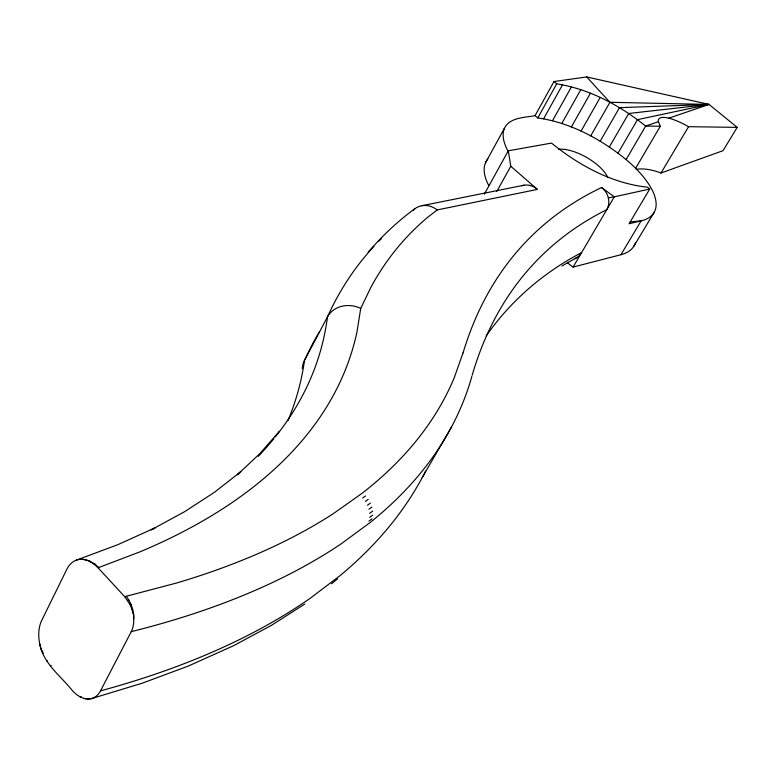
<?xml version="1.0" encoding="UTF-8"?>
<svg xmlns="http://www.w3.org/2000/svg" width="776" height="776" viewBox="0 0 776 776"><rect width="100%" height="100%" fill="white"/><g stroke="black" fill="none" stroke-linecap="round" stroke-linejoin="round"><path stroke-width="1.16" d="M485.436 162.941L504.206 128.68C509.609 117.127 524.479 117.748 535.071 115.634L537.778 117.942C570.486 122.608 600.682 138.943 626.106 159.565A85.903 34.959 29.8 0 1 641.131 220.869L629.084 223.76L649.725 189.043L647.582 187.22C611.905 183.388 579.022 165.434 551.523 143.094L508.299 150.796L510.773 166.258L537.37 189.402L437.208 209.937L427.091 217.775A1276.374 549.864 42.3 0 0 370.947 287.188L360.733 308.382L356.97 332.002A1057.775 496.165 15 0 1 140.369 551.688L98.067 567.799C93.527 563.007 87.446 559.157 80.636 559.292A32.33 21.65 72.2 0 0 66.862 569.235L41.749 620.344A33.31 21.932 71.5 0 0 39.566 643.197C42.922 663.247 60.683 675.877 72.575 690.805C77.309 696.091 84.468 700.437 91.781 698.526L142.377 683.152L188.316 666.05L233.547 645.71L271.212 625.495L304.842 604.009M504.206 128.68C501.509 136.149 504.332 144.103 507.814 150.806M463.039 352.886L454.232 377.766A1132.96 517.805 16.1 0 1 362.295 493.138L333.176 513.76A1132.96 517.805 16.1 0 1 176.482 583.038L124.713 596.686L98.067 567.799M88.018 699.05L91.781 698.526A28.993 19.157 70.9 0 0 100.511 690.844L131.26 631.645A25.317 17.072 71.5 0 0 133.734 618.87C134.054 610.76 131.163 602.69 126.265 596.278M287.886 420.738A999.071 491.848 14.2 0 0 304.522 360.336L327.462 316.918A1305.213 573.202 42.6 0 1 373.886 246.419M484.36 194.136L508.299 150.796M535.071 115.634L553.967 81.538L586.695 76.95L709.06 104.43L737.2 127.38L723.048 150.67L661.016 172.999A38.596 19.332 27.4 0 0 636.32 169.323M496.795 191.439L510.773 166.258M537.778 117.942L556.702 83.847C589.595 88.998 619.898 105.458 645.661 126.071L660.298 126.275L658.32 121.395A39.236 10.369 33 0 1 666.652 117.719L670.28 118.563A38.984 10.36 33.5 0 1 688.574 126.682L737.2 127.38M543.627 118.747L562.561 84.72M552.512 120.707L571.476 86.796M561.814 123.452L580.817 89.638M571.378 126.944L590.439 93.207M581.069 131.105L600.188 97.456M590.73 135.897L609.917 102.296L709.06 104.43L668.718 118.194M600.207 141.213L619.481 107.67L709.06 104.43L637.494 119.649L618.026 153.144M609.354 146.994L628.715 113.48L709.06 104.43M422.251 477.521L451.399 427.159M626.106 159.565L645.661 126.071L658.407 121.716M567.295 262.754L573.105 267.08L614.301 196.832L649.725 189.043M635.544 168.402L660.298 126.275M661.016 172.999L688.574 126.682M573.105 267.08L620.916 254.722L641.131 220.869L630.219 221.907M633.856 246.205L653.935 212.702M279.36 431.32L260.038 453.426L237.34 474.776L240.773 471.721L214.574 492.188L184.756 511.607L151.213 529.843L155.19 527.787L117.768 544.703L76.455 560.107M368.183 252.122C382.219 236.04 397.69 221.102 415.053 208.618M334.514 581.253L337.599 578.906M331.478 583.765L334.543 581.428M368.93 521.103L371.985 518.863M369.667 517.34L372.713 515.109M369.677 513.334L372.693 511.132M368.93 509.24L371.917 507.077M367.475 505.215L370.414 503.1M365.36 501.422L368.251 499.356M362.664 498.017L365.506 495.99M561.931 265.984L577.237 257.312M50.362 665.798L51.148 665.478M46.676 660.968L47.307 660.706M41.177 649.444L39.566 643.197M93.954 564.016L94.556 563.783L98.824 567.508M89.56 561.271L94.556 563.783M85.059 559.68L90.016 561.106M80.073 696.877L81.179 696.547M84.07 698.487L88.542 698.885M133.734 618.87L133.618 613.903M124.713 596.686L130.048 604.591L131.92 609.199L132.609 609.014M130.048 604.591L130.999 604.329M127.613 600.362L128.855 600.032M412.9 210.509A22.766 19.09 66.4 0 1 421.969 205.698L523.994 185.212M608.355 197.861L614.301 196.832L601.536 187.501A16.141 14.249 62.6 0 1 608.355 197.861A16.247 14.337 62.6 0 1 606.783 209.656A1611.325 628.473 44.5 0 0 472.177 375.245M80.636 559.292L85.389 559.554M553.967 81.538L556.702 83.847M586.695 76.95L609.917 102.296M41.943 650.298L43.213 653.266M131.92 609.199L133.171 614.029M558.681 149.293A32.204 13.095 29.8 0 1 586.375 157.305A32.204 13.095 29.8 0 1 607.589 177.093M635.34 242.995A85.156 35.938 29.8 0 1 620.916 254.722M488.696 185.425A85.156 35.938 29.8 0 1 487.891 158.915M425.587 471.09A1136.976 549.156 15 0 1 339.995 575.685L310.284 598.228A1136.976 549.156 15 0 1 100.511 690.844M471.837 376.409A1155.978 536.07 15.8 0 1 370.54 522.229L341.062 543.908A1155.978 536.07 15.8 0 1 131.26 631.645M275.334 436.859A1013.543 482.012 14.8 0 0 327.462 316.918A25.356 21.786 17.1 0 1 360.733 308.392M273.889 438.653A1013.543 482.012 14.8 0 1 258.262 456.337M378.872 241.19A1305.213 573.202 42.6 0 1 381.414 238.649M421.969 205.689A23.241 19.478 66.4 0 1 437.208 209.947M521.763 185.765A21.553 17.518 78.1 0 1 537.38 189.402M304.522 360.336A1287.015 585.832 43.2 0 1 319.14 332.274M302.33 368.726A26.171 22.223 17.2 0 1 304.502 360.326M463.059 352.896A1651.91 637.018 44.4 0 1 601.555 187.511M486.29 335.707A1583.021 644.429 45.2 0 1 581.602 252.578A18.643 16.277 61.3 0 1 574.415 258.815"/></g></svg>
